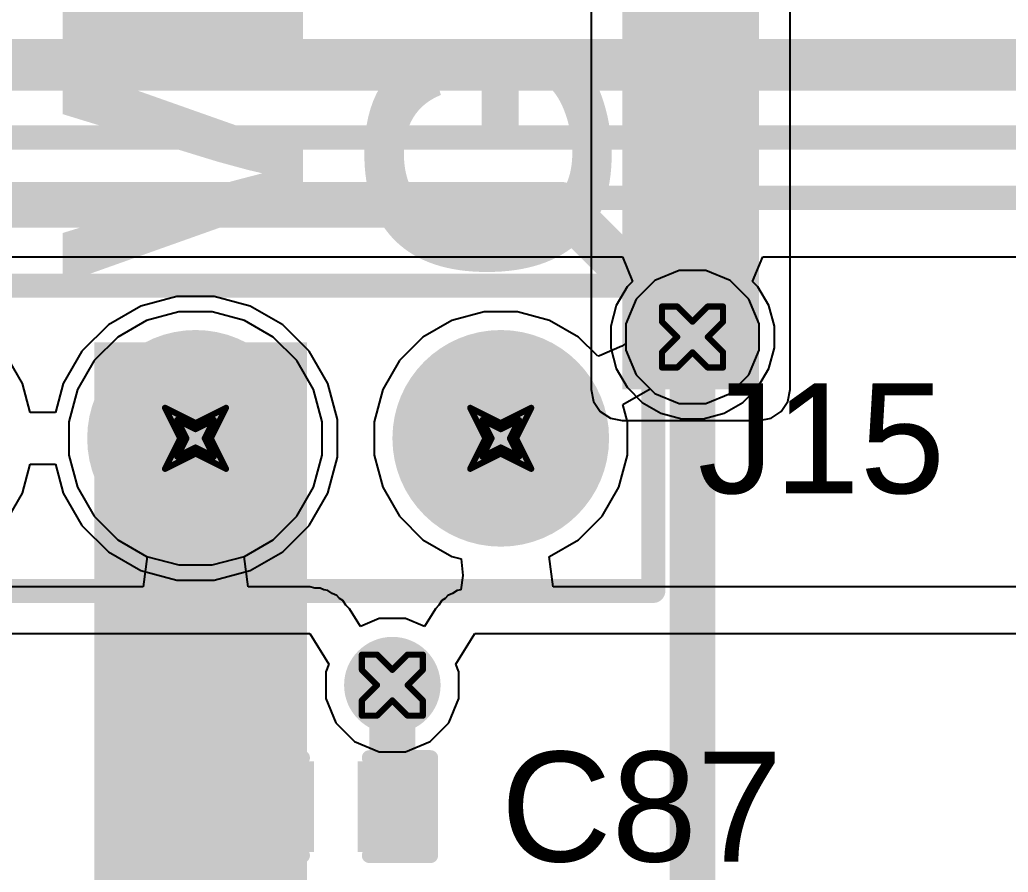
# Model space of a CAD drawing. Header units: inches. Extents: x 0 to 5379, y 0 to 5429.
# Drawn here: x 69.66 to 77.89, y 101.41 to 108.51 of the extents above; entities that cross this region are included whole.
import ezdxf

# ---------------------------------------------------------------- set-up
doc = ezdxf.new("R2010")
doc.units = ezdxf.units.IN
for name, color, linetype in [('Bottom Layer', 5, 'Continuous'), ('Bottom Solder', 6, 'Continuous'), ('Drill Drawing', 1, 'Continuous'), ('GND01', 16, 'Continuous'), ('GND02', 76, 'Continuous'), ('Multi-Layer', 9, 'Continuous'), ('Pad Holes', 156, 'Continuous'), ('PWR', 156, 'Continuous'), ('SIG 01', 90, 'Continuous'), ('Top Layer', 1, 'Continuous'), ('Top Overlay', 2, 'Continuous'), ('Top Paste', 8, 'Continuous'), ('Top Solder', 216, 'Continuous'), ('Via Holes', 16, 'Continuous')]:
    doc.layers.add(name, color=color, linetype=linetype)
doc.styles.add('Arial', font='', dxfattribs={"height": 0.2})
doc.styles.add('Arial_Bold', font='', dxfattribs={"height": 0.2})
doc.styles.get('Arial').set_extended_font_data('Arial')
doc.styles.get('Arial_Bold').set_extended_font_data('Arial', bold=True)

# ---------------------------------------------------------------- blocks, each defined once
blk = doc.blocks.new('HDR1X5__822')
at = {"layer": 'Bottom Layer'}
blk.add_hatch(color=5, dxfattribs=at).paths.add_polyline_path([(-0.8, 0.8), (0.8, 0.8), (0.8, -0.8), (-0.8, -0.8)])
h = blk.add_hatch(color=5, dxfattribs=at)
edge = h.paths.add_edge_path()
edge.add_arc((2.54, 0), 0.8, 0, 360)
h = blk.add_hatch(color=5, dxfattribs=at)
edge = h.paths.add_edge_path()
edge.add_arc((5.08, 0), 0.8, 0, 360)
h = blk.add_hatch(color=5, dxfattribs=at)
edge = h.paths.add_edge_path()
edge.add_arc((7.62, 0), 0.8, 0, 360)
h = blk.add_hatch(color=5, dxfattribs=at)
edge = h.paths.add_edge_path()
edge.add_arc((10.16, 0), 0.8, 0, 360)
at = {"layer": 'Bottom Solder'}
blk.add_hatch(color=6, dxfattribs=at).paths.add_polyline_path([(-0.9016, 0.9016), (0.9016, 0.9016), (0.9016, -0.9016), (-0.9016, -0.9016)])
h = blk.add_hatch(color=6, dxfattribs=at)
edge = h.paths.add_edge_path()
edge.add_arc((2.54, 0), 0.9016, 0, 360)
h = blk.add_hatch(color=6, dxfattribs=at)
edge = h.paths.add_edge_path()
edge.add_arc((5.08, 0), 0.9016, 0, 360)
h = blk.add_hatch(color=6, dxfattribs=at)
edge = h.paths.add_edge_path()
edge.add_arc((7.62, 0), 0.9016, 0, 360)
h = blk.add_hatch(color=6, dxfattribs=at)
edge = h.paths.add_edge_path()
edge.add_arc((10.16, 0), 0.9016, 0, 360)
at = {"layer": 'GND01'}
blk.add_hatch(color=16, dxfattribs=at).paths.add_polyline_path([(-0.8, 0.8), (0.8, 0.8), (0.8, -0.8), (-0.8, -0.8)])
h = blk.add_hatch(color=16, dxfattribs=at)
edge = h.paths.add_edge_path()
edge.add_arc((2.54, 0), 0.8, 0, 360)
h = blk.add_hatch(color=16, dxfattribs=at)
edge = h.paths.add_edge_path()
edge.add_arc((5.08, 0), 0.8, 0, 360)
h = blk.add_hatch(color=16, dxfattribs=at)
edge = h.paths.add_edge_path()
edge.add_arc((7.62, 0), 0.8, 0, 360)
h = blk.add_hatch(color=16, dxfattribs=at)
edge = h.paths.add_edge_path()
edge.add_arc((10.16, 0), 0.8, 0, 360)
at = {"layer": 'GND02'}
blk.add_hatch(color=76, dxfattribs=at).paths.add_polyline_path([(-0.8, 0.8), (0.8, 0.8), (0.8, -0.8), (-0.8, -0.8)])
h = blk.add_hatch(color=76, dxfattribs=at)
edge = h.paths.add_edge_path()
edge.add_arc((2.54, 0), 0.8, 0, 360)
h = blk.add_hatch(color=76, dxfattribs=at)
edge = h.paths.add_edge_path()
edge.add_arc((5.08, 0), 0.8, 0, 360)
h = blk.add_hatch(color=76, dxfattribs=at)
edge = h.paths.add_edge_path()
edge.add_arc((7.62, 0), 0.8, 0, 360)
h = blk.add_hatch(color=76, dxfattribs=at)
edge = h.paths.add_edge_path()
edge.add_arc((10.16, 0), 0.8, 0, 360)
at = {"layer": 'Multi-Layer'}
blk.add_hatch(color=9, dxfattribs=at).paths.add_polyline_path([(-0.8, 0.8), (0.8, 0.8), (0.8, -0.8), (-0.8, -0.8)])
h = blk.add_hatch(color=9, dxfattribs=at)
edge = h.paths.add_edge_path()
edge.add_arc((2.54, 0), 0.8, 0, 360)
h = blk.add_hatch(color=9, dxfattribs=at)
edge = h.paths.add_edge_path()
edge.add_arc((5.08, 0), 0.8, 0, 360)
h = blk.add_hatch(color=9, dxfattribs=at)
edge = h.paths.add_edge_path()
edge.add_arc((7.62, 0), 0.8, 0, 360)
h = blk.add_hatch(color=9, dxfattribs=at)
edge = h.paths.add_edge_path()
edge.add_arc((10.16, 0), 0.8, 0, 360)
at = {"layer": 'Pad Holes'}
h = blk.add_hatch(color=7, dxfattribs=at)
edge = h.paths.add_edge_path()
edge.add_arc((0, 0), 0.475, 0, 360)
h = blk.add_hatch(color=7, dxfattribs=at)
edge = h.paths.add_edge_path()
edge.add_arc((2.54, 0), 0.475, 0, 360)
h = blk.add_hatch(color=7, dxfattribs=at)
edge = h.paths.add_edge_path()
edge.add_arc((5.08, 0), 0.475, 0, 360)
h = blk.add_hatch(color=7, dxfattribs=at)
edge = h.paths.add_edge_path()
edge.add_arc((7.62, 0), 0.475, 0, 360)
h = blk.add_hatch(color=7, dxfattribs=at)
edge = h.paths.add_edge_path()
edge.add_arc((10.16, 0), 0.475, 0, 360)
at = {"layer": 'PWR'}
blk.add_hatch(color=156, dxfattribs=at).paths.add_polyline_path([(-0.8, 0.8), (0.8, 0.8), (0.8, -0.8), (-0.8, -0.8)])
h = blk.add_hatch(color=156, dxfattribs=at)
edge = h.paths.add_edge_path()
edge.add_arc((2.54, 0), 0.8, 0, 360)
h = blk.add_hatch(color=156, dxfattribs=at)
edge = h.paths.add_edge_path()
edge.add_arc((5.08, 0), 0.8, 0, 360)
h = blk.add_hatch(color=156, dxfattribs=at)
edge = h.paths.add_edge_path()
edge.add_arc((7.62, 0), 0.8, 0, 360)
h = blk.add_hatch(color=156, dxfattribs=at)
edge = h.paths.add_edge_path()
edge.add_arc((10.16, 0), 0.8, 0, 360)
at = {"layer": 'SIG 01'}
blk.add_hatch(color=90, dxfattribs=at).paths.add_polyline_path([(-0.8, 0.8), (0.8, 0.8), (0.8, -0.8), (-0.8, -0.8)])
h = blk.add_hatch(color=90, dxfattribs=at)
edge = h.paths.add_edge_path()
edge.add_arc((2.54, 0), 0.8, 0, 360)
h = blk.add_hatch(color=90, dxfattribs=at)
edge = h.paths.add_edge_path()
edge.add_arc((5.08, 0), 0.8, 0, 360)
h = blk.add_hatch(color=90, dxfattribs=at)
edge = h.paths.add_edge_path()
edge.add_arc((7.62, 0), 0.8, 0, 360)
h = blk.add_hatch(color=90, dxfattribs=at)
edge = h.paths.add_edge_path()
edge.add_arc((10.16, 0), 0.8, 0, 360)
at = {"layer": 'Top Layer'}
blk.add_hatch(color=1, dxfattribs=at).paths.add_polyline_path([(-0.8, 0.8), (0.8, 0.8), (0.8, -0.8), (-0.8, -0.8)])
h = blk.add_hatch(color=1, dxfattribs=at)
edge = h.paths.add_edge_path()
edge.add_arc((2.54, 0), 0.8, 0, 360)
h = blk.add_hatch(color=1, dxfattribs=at)
edge = h.paths.add_edge_path()
edge.add_arc((5.08, 0), 0.8, 0, 360)
h = blk.add_hatch(color=1, dxfattribs=at)
edge = h.paths.add_edge_path()
edge.add_arc((7.62, 0), 0.8, 0, 360)
h = blk.add_hatch(color=1, dxfattribs=at)
edge = h.paths.add_edge_path()
edge.add_arc((10.16, 0), 0.8, 0, 360)
at = {"layer": 'Top Solder'}
blk.add_hatch(color=216, dxfattribs=at).paths.add_polyline_path([(-0.9016, 0.9016), (0.9016, 0.9016), (0.9016, -0.9016), (-0.9016, -0.9016)])
h = blk.add_hatch(color=216, dxfattribs=at)
edge = h.paths.add_edge_path()
edge.add_arc((2.54, 0), 0.9016, 0, 360)
h = blk.add_hatch(color=216, dxfattribs=at)
edge = h.paths.add_edge_path()
edge.add_arc((5.08, 0), 0.9016, 0, 360)
h = blk.add_hatch(color=216, dxfattribs=at)
edge = h.paths.add_edge_path()
edge.add_arc((7.62, 0), 0.9016, 0, 360)
h = blk.add_hatch(color=216, dxfattribs=at)
edge = h.paths.add_edge_path()
edge.add_arc((10.16, 0), 0.9016, 0, 360)
at = {"layer": 'Top Overlay'}
for points in [[(-1.27, -1.27, 0.2, 0.2, 0), (-1.27, 1.27, 0.2, 0.2, 0)], [(-1.27, 1.27, 0.2, 0.2, 0), (11.43, 1.27, 0.2, 0.2, 0)], [(11.43, -1.27, 0.2, 0.2, 0), (11.43, 1.27, 0.2, 0.2, 0)], [(-1.27, -1.27, 0.2, 0.2, 0), (11.43, -1.27, 0.2, 0.2, 0)]]:
    blk.add_lwpolyline(points, format="xyseb", dxfattribs=at)
for points in [[(-1.32, 1.27, 0.1, 0.1, 1), (-1.22, 1.27, 0.1, 0.1, 1)], [(-1.32, 1.27, 0.1, 0.1, 1), (-1.22, 1.27, 0.1, 0.1, 1)], [(11.38, 1.27, 0.1, 0.1, 1), (11.48, 1.27, 0.1, 0.1, 1)], [(11.38, 1.27, 0.1, 0.1, 1), (11.48, 1.27, 0.1, 0.1, 1)], [(-1.32, -1.27, 0.1, 0.1, 1), (-1.22, -1.27, 0.1, 0.1, 1)], [(-1.32, -1.27, 0.1, 0.1, 1), (-1.22, -1.27, 0.1, 0.1, 1)], [(11.38, -1.27, 0.1, 0.1, 1), (11.48, -1.27, 0.1, 0.1, 1)], [(11.38, -1.27, 0.1, 0.1, 1), (11.48, -1.27, 0.1, 0.1, 1)]]:
    blk.add_lwpolyline(points, format="xyseb", close=True, dxfattribs=at)
blk = doc.blocks.new('C___0402_1037')
at = {"layer": 'Top Layer'}
for points in [[(-0.6985, -0.3175), (-0.6985, 0.3175), (-0.2413, 0.3175), (-0.2413, -0.3175)], [(0.2413, -0.3175), (0.2413, 0.3175), (0.6985, 0.3175), (0.6985, -0.3175)]]:
    blk.add_hatch(color=1, dxfattribs=at).paths.add_polyline_path(points)
at = {"layer": 'Top Paste'}
for points in [[(-0.6985, -0.3175), (-0.6985, 0.3175), (-0.2413, 0.3175), (-0.2413, -0.3175)], [(0.2413, -0.3175), (0.2413, 0.3175), (0.6985, 0.3175), (0.6985, -0.3175)]]:
    blk.add_hatch(color=8, dxfattribs=at).paths.add_polyline_path(points)
at = {"layer": 'Top Solder'}
for points in [[(-0.7585, -0.3775), (-0.7585, 0.3775), (-0.1813, 0.3775), (-0.1813, -0.3775)], [(0.1813, -0.3775), (0.1813, 0.3775), (0.7585, 0.3775), (0.7585, -0.3775)]]:
    blk.add_hatch(color=216, dxfattribs=at).paths.add_polyline_path(points)
at = {"layer": 'Top Overlay'}
for points in [[(-0.7874, 0.4064, 0.127, 0.127, 0), (-0.2794, 0.4064, 0.127, 0.127, 0)], [(-0.7874, -0.4064, 0.127, 0.127, 0), (-0.7874, 0.4064, 0.127, 0.127, 0)], [(0.2794, 0.4064, 0.127, 0.127, 0), (0.7874, 0.4064, 0.127, 0.127, 0)], [(0.7874, -0.4064, 0.127, 0.127, 0), (0.7874, 0.4064, 0.127, 0.127, 0)], [(-0.7874, -0.4064, 0.127, 0.127, 0), (-0.2794, -0.4064, 0.127, 0.127, 0)], [(0.2794, -0.4064, 0.127, 0.127, 0), (0.7874, -0.4064, 0.127, 0.127, 0)]]:
    blk.add_lwpolyline(points, format="xyseb", dxfattribs=at)
for points in [[(-0.8191, 0.4064, 0.0635, 0.0635, 1), (-0.7556, 0.4064, 0.0635, 0.0635, 1)], [(-0.8191, 0.4064, 0.0635, 0.0635, 1), (-0.7556, 0.4064, 0.0635, 0.0635, 1)], [(-0.3111, 0.4064, 0.0635, 0.0635, 1), (-0.2477, 0.4064, 0.0635, 0.0635, 1)], [(0.2477, 0.4064, 0.0635, 0.0635, 1), (0.3111, 0.4064, 0.0635, 0.0635, 1)], [(0.7556, 0.4064, 0.0635, 0.0635, 1), (0.8191, 0.4064, 0.0635, 0.0635, 1)], [(0.7556, 0.4064, 0.0635, 0.0635, 1), (0.8191, 0.4064, 0.0635, 0.0635, 1)], [(-0.8191, -0.4064, 0.0635, 0.0635, 1), (-0.7556, -0.4064, 0.0635, 0.0635, 1)], [(-0.8191, -0.4064, 0.0635, 0.0635, 1), (-0.7556, -0.4064, 0.0635, 0.0635, 1)], [(-0.3111, -0.4064, 0.0635, 0.0635, 1), (-0.2477, -0.4064, 0.0635, 0.0635, 1)], [(0.2477, -0.4064, 0.0635, 0.0635, 1), (0.3111, -0.4064, 0.0635, 0.0635, 1)], [(0.7556, -0.4064, 0.0635, 0.0635, 1), (0.8191, -0.4064, 0.0635, 0.0635, 1)], [(0.7556, -0.4064, 0.0635, 0.0635, 1), (0.8191, -0.4064, 0.0635, 0.0635, 1)]]:
    blk.add_lwpolyline(points, format="xyseb", close=True, dxfattribs=at)

msp = doc.modelspace()

# ---------------------------------------------------------------- hatches: boundary and pattern name
at = {"layer": 'Bottom Layer'}
msp.add_hatch(color=5, dxfattribs=at).paths.add_polyline_path([(74.676, 105.4325), (75.8142, 105.4325), (75.8142, 114.5675), (74.676, 114.5675)])
h = msp.add_hatch(color=5, dxfattribs=at)
edge = h.paths.add_edge_path()
edge.add_arc((75.2602, 105.8691), 0.3, 0, 360)
h = msp.add_hatch(color=5, dxfattribs=at)
edge = h.paths.add_edge_path()
edge.add_arc((72.7621, 102.9716), 0.3, 0, 360)
at = {"layer": 'Bottom Solder'}
h = msp.add_hatch(color=6, dxfattribs=at)
edge = h.paths.add_edge_path()
edge.add_arc((75.2602, 105.8691), 0.4016, 0, 360)
h = msp.add_hatch(color=6, dxfattribs=at)
edge = h.paths.add_edge_path()
edge.add_arc((72.7621, 102.9716), 0.4016, 0, 360)
at = {"layer": 'GND01'}
h = msp.add_hatch(color=16, dxfattribs=at)
edge = h.paths.add_edge_path()
edge.add_arc((75.2602, 105.8691), 0.3, 0, 360)
h = msp.add_hatch(color=16, dxfattribs=at)
edge = h.paths.add_edge_path()
edge.add_arc((72.7621, 102.9716), 0.3, 0, 360)
at = {"layer": 'GND02'}
h = msp.add_hatch(color=76, dxfattribs=at)
edge = h.paths.add_edge_path()
edge.add_arc((75.2602, 105.8691), 0.3, 0, 360)
h = msp.add_hatch(color=76, dxfattribs=at)
edge = h.paths.add_edge_path()
edge.add_arc((72.7621, 102.9716), 0.3, 0, 360)
at = {"layer": 'PWR'}
h = msp.add_hatch(color=156, dxfattribs=at)
edge = h.paths.add_edge_path()
edge.add_arc((75.2602, 105.8691), 0.3, 0, 360)
h = msp.add_hatch(color=156, dxfattribs=at)
edge = h.paths.add_edge_path()
edge.add_arc((72.7621, 102.9716), 0.3, 0, 360)
at = {"layer": 'SIG 01'}
h = msp.add_hatch(color=90, dxfattribs=at)
edge = h.paths.add_edge_path()
edge.add_arc((75.2602, 105.8691), 0.3, 0, 360)
h = msp.add_hatch(color=90, dxfattribs=at)
edge = h.paths.add_edge_path()
edge.add_arc((72.7621, 102.9716), 0.3, 0, 360)
at = {"layer": 'Top Layer'}
h = msp.add_hatch(color=1, dxfattribs=at)
edge = h.paths.add_edge_path()
edge.add_arc((75.2602, 105.8691), 0.3, 0, 360)
msp.add_hatch(color=1, dxfattribs=at).paths.add_polyline_path([(70.2818, 99.6745), (72.0509, 99.6745), (72.0509, 105.8257), (70.2818, 105.8257)])
h = msp.add_hatch(color=1, dxfattribs=at)
edge = h.paths.add_edge_path()
edge.add_arc((72.7621, 102.9716), 0.3, 0, 360)
at = {"layer": 'Top Solder'}
h = msp.add_hatch(color=216, dxfattribs=at)
edge = h.paths.add_edge_path()
edge.add_arc((75.2602, 105.8691), 0.4016, 0, 360)
h = msp.add_hatch(color=216, dxfattribs=at)
edge = h.paths.add_edge_path()
edge.add_arc((72.7621, 102.9716), 0.4016, 0, 360)
at = {"layer": 'Via Holes'}
h = msp.add_hatch(color=7, dxfattribs=at)
edge = h.paths.add_edge_path()
edge.add_arc((75.2602, 105.8691), 0.15, 0, 360)
h = msp.add_hatch(color=7, dxfattribs=at)
edge = h.paths.add_edge_path()
edge.add_arc((72.7621, 102.9716), 0.15, 0, 360)

# ---------------------------------------------------------------- linework, layer by layer
at = {"layer": 'Bottom Layer'}
for p, q in [((74.417, 114.5675), (74.417, 105.4325)), ((76.0732, 105.4325), (76.0732, 114.5675)), ((70.9854, 106.0797), (70.7174, 106.0078)), ((71.263, 106.0797), (70.9854, 106.0797)), ((71.531, 106.0078), (71.263, 106.0797)), ((70.7174, 106.0078), (70.477, 105.8691)), ((71.7714, 105.8691), (71.531, 106.0078)), ((70.477, 105.8691), (70.2808, 105.6728)), ((71.9676, 105.6728), (71.7714, 105.8691)), ((70.2808, 105.6728), (70.142, 105.4325)), ((72.1064, 105.4325), (71.9676, 105.6728)), ((70.142, 105.4325), (70.0702, 105.1644)), ((72.1782, 105.1644), (72.1064, 105.4325)), ((74.417, 105.4325), (74.4367, 105.3334)), ((76.0535, 105.3334), (76.0732, 105.4325)), ((74.4367, 105.3334), (74.4929, 105.2494)), ((75.9973, 105.2494), (76.0535, 105.3334)), ((74.4929, 105.2494), (74.5769, 105.1932)), ((75.9133, 105.1932), (75.9973, 105.2494)), ((70.0702, 105.1644), (70.0702, 104.8869)), ((72.1782, 104.8869), (72.1782, 105.1644)), ((74.5769, 105.1932), (74.676, 105.1735)), ((74.676, 105.1735), (75.8142, 105.1735)), ((75.8142, 105.1735), (75.9133, 105.1932)), ((70.0702, 104.8869), (70.142, 104.6188)), ((72.1064, 104.6188), (72.1782, 104.8869)), ((70.142, 104.6188), (70.2808, 104.3785)), ((71.9676, 104.3785), (72.1064, 104.6188)), ((70.2808, 104.3785), (70.477, 104.1822)), ((71.7714, 104.1822), (71.9676, 104.3785)), ((70.477, 104.1822), (70.7174, 104.0435)), ((71.531, 104.0435), (71.7714, 104.1822)), ((70.7174, 104.0435), (70.9854, 103.9717)), ((71.263, 103.9717), (71.531, 104.0435)), ((70.9854, 103.9717), (71.263, 103.9717))]:
    msp.add_line(p, q, dxfattribs=at)
at = {"layer": 'Drill Drawing'}
for points in [[(75.0062, 105.9961, 0.0508, 0.0508, 0), (75.0062, 106.1231, 0.0508, 0.0508, 0)], [(75.0062, 106.1231, 0.0508, 0.0508, 0), (75.1332, 106.1231, 0.0508, 0.0508, 0)], [(75.1332, 106.1231, 0.0508, 0.0508, 0), (75.2602, 105.9961, 0.0508, 0.0508, 0)], [(75.2602, 105.9961, 0.0508, 0.0508, 0), (75.3872, 106.1231, 0.0508, 0.0508, 0)], [(75.3872, 106.1231, 0.0508, 0.0508, 0), (75.5142, 106.1231, 0.0508, 0.0508, 0)], [(75.5142, 105.9961, 0.0508, 0.0508, 0), (75.5142, 106.1231, 0.0508, 0.0508, 0)], [(75.0062, 105.9961, 0.0508, 0.0508, 0), (75.1332, 105.8691, 0.0508, 0.0508, 0)], [(75.3872, 105.8691, 0.0508, 0.0508, 0), (75.5142, 105.9961, 0.0508, 0.0508, 0)], [(75.0062, 105.7421, 0.0508, 0.0508, 0), (75.1332, 105.8691, 0.0508, 0.0508, 0)], [(75.3872, 105.8691, 0.0508, 0.0508, 0), (75.5142, 105.7421, 0.0508, 0.0508, 0)], [(75.0062, 105.6151, 0.0508, 0.0508, 0), (75.0062, 105.7421, 0.0508, 0.0508, 0)], [(75.1332, 105.6151, 0.0508, 0.0508, 0), (75.2602, 105.7421, 0.0508, 0.0508, 0)], [(75.2602, 105.7421, 0.0508, 0.0508, 0), (75.3872, 105.6151, 0.0508, 0.0508, 0)], [(75.5142, 105.6151, 0.0508, 0.0508, 0), (75.5142, 105.7421, 0.0508, 0.0508, 0)], [(75.0062, 105.6151, 0.0508, 0.0508, 0), (75.1332, 105.6151, 0.0508, 0.0508, 0)], [(75.3872, 105.6151, 0.0508, 0.0508, 0), (75.5142, 105.6151, 0.0508, 0.0508, 0)], [(70.8702, 105.2797, 0.0508, 0.0508, 0), (71.1242, 105.1527, 0.0508, 0.0508, 0)], [(70.8702, 105.2797, 0.0508, 0.0508, 0), (70.9972, 105.0257, 0.0508, 0.0508, 0)], [(71.1242, 105.1527, 0.0508, 0.0508, 0), (71.3782, 105.2797, 0.0508, 0.0508, 0)], [(71.2512, 105.0257, 0.0508, 0.0508, 0), (71.3782, 105.2797, 0.0508, 0.0508, 0)], [(73.4102, 105.2797, 0.0508, 0.0508, 0), (73.6642, 105.1527, 0.0508, 0.0508, 0)], [(73.4102, 105.2797, 0.0508, 0.0508, 0), (73.5372, 105.0257, 0.0508, 0.0508, 0)], [(73.6642, 105.1527, 0.0508, 0.0508, 0), (73.9182, 105.2797, 0.0508, 0.0508, 0)], [(73.7912, 105.0257, 0.0508, 0.0508, 0), (73.9182, 105.2797, 0.0508, 0.0508, 0)], [(70.9718, 105.1781, 0.0508, 0.0508, 0), (71.1242, 105.1019, 0.0508, 0.0508, 0)], [(70.9718, 105.1781, 0.0508, 0.0508, 0), (71.048, 105.0257, 0.0508, 0.0508, 0)], [(71.1242, 105.1019, 0.0508, 0.0508, 0), (71.2766, 105.1781, 0.0508, 0.0508, 0)], [(71.2004, 105.0257, 0.0508, 0.0508, 0), (71.2766, 105.1781, 0.0508, 0.0508, 0)], [(73.5118, 105.1781, 0.0508, 0.0508, 0), (73.6642, 105.1019, 0.0508, 0.0508, 0)], [(73.5118, 105.1781, 0.0508, 0.0508, 0), (73.588, 105.0257, 0.0508, 0.0508, 0)], [(73.6642, 105.1019, 0.0508, 0.0508, 0), (73.8166, 105.1781, 0.0508, 0.0508, 0)], [(73.7404, 105.0257, 0.0508, 0.0508, 0), (73.8166, 105.1781, 0.0508, 0.0508, 0)], [(70.8702, 104.7717, 0.0508, 0.0508, 0), (70.9972, 105.0257, 0.0508, 0.0508, 0)], [(70.9718, 104.8733, 0.0508, 0.0508, 0), (71.048, 105.0257, 0.0508, 0.0508, 0)], [(71.2004, 105.0257, 0.0508, 0.0508, 0), (71.2766, 104.8733, 0.0508, 0.0508, 0)], [(71.2512, 105.0257, 0.0508, 0.0508, 0), (71.3782, 104.7717, 0.0508, 0.0508, 0)], [(73.4102, 104.7717, 0.0508, 0.0508, 0), (73.5372, 105.0257, 0.0508, 0.0508, 0)], [(73.5118, 104.8733, 0.0508, 0.0508, 0), (73.588, 105.0257, 0.0508, 0.0508, 0)], [(73.7404, 105.0257, 0.0508, 0.0508, 0), (73.8166, 104.8733, 0.0508, 0.0508, 0)], [(73.7912, 105.0257, 0.0508, 0.0508, 0), (73.9182, 104.7717, 0.0508, 0.0508, 0)], [(70.9718, 104.8733, 0.0508, 0.0508, 0), (71.1242, 104.9495, 0.0508, 0.0508, 0)], [(71.1242, 104.9495, 0.0508, 0.0508, 0), (71.2766, 104.8733, 0.0508, 0.0508, 0)], [(73.5118, 104.8733, 0.0508, 0.0508, 0), (73.6642, 104.9495, 0.0508, 0.0508, 0)], [(73.6642, 104.9495, 0.0508, 0.0508, 0), (73.8166, 104.8733, 0.0508, 0.0508, 0)], [(70.8702, 104.7717, 0.0508, 0.0508, 0), (71.1242, 104.8987, 0.0508, 0.0508, 0)], [(71.1242, 104.8987, 0.0508, 0.0508, 0), (71.3782, 104.7717, 0.0508, 0.0508, 0)], [(73.4102, 104.7717, 0.0508, 0.0508, 0), (73.6642, 104.8987, 0.0508, 0.0508, 0)], [(73.6642, 104.8987, 0.0508, 0.0508, 0), (73.9182, 104.7717, 0.0508, 0.0508, 0)], [(72.5081, 103.0986, 0.0508, 0.0508, 0), (72.5081, 103.2256, 0.0508, 0.0508, 0)], [(72.5081, 103.2256, 0.0508, 0.0508, 0), (72.6351, 103.2256, 0.0508, 0.0508, 0)], [(72.6351, 103.2256, 0.0508, 0.0508, 0), (72.7621, 103.0986, 0.0508, 0.0508, 0)], [(72.7621, 103.0986, 0.0508, 0.0508, 0), (72.8891, 103.2256, 0.0508, 0.0508, 0)], [(72.8891, 103.2256, 0.0508, 0.0508, 0), (73.0161, 103.2256, 0.0508, 0.0508, 0)], [(73.0161, 103.0986, 0.0508, 0.0508, 0), (73.0161, 103.2256, 0.0508, 0.0508, 0)], [(72.5081, 103.0986, 0.0508, 0.0508, 0), (72.6351, 102.9716, 0.0508, 0.0508, 0)], [(72.8891, 102.9716, 0.0508, 0.0508, 0), (73.0161, 103.0986, 0.0508, 0.0508, 0)], [(72.5081, 102.8446, 0.0508, 0.0508, 0), (72.6351, 102.9716, 0.0508, 0.0508, 0)], [(72.8891, 102.9716, 0.0508, 0.0508, 0), (73.0161, 102.8446, 0.0508, 0.0508, 0)], [(72.5081, 102.7176, 0.0508, 0.0508, 0), (72.5081, 102.8446, 0.0508, 0.0508, 0)], [(72.6351, 102.7176, 0.0508, 0.0508, 0), (72.7621, 102.8446, 0.0508, 0.0508, 0)], [(72.7621, 102.8446, 0.0508, 0.0508, 0), (72.8891, 102.7176, 0.0508, 0.0508, 0)], [(73.0161, 102.7176, 0.0508, 0.0508, 0), (73.0161, 102.8446, 0.0508, 0.0508, 0)], [(72.5081, 102.7176, 0.0508, 0.0508, 0), (72.6351, 102.7176, 0.0508, 0.0508, 0)], [(72.8891, 102.7176, 0.0508, 0.0508, 0), (73.0161, 102.7176, 0.0508, 0.0508, 0)]]:
    msp.add_lwpolyline(points, format="xyseb", dxfattribs=at)
for points in [[(74.9935, 106.1231, 0.0254, 0.0254, 1), (75.0189, 106.1231, 0.0254, 0.0254, 1)], [(74.9935, 106.1231, 0.0254, 0.0254, 1), (75.0189, 106.1231, 0.0254, 0.0254, 1)], [(75.1205, 106.1231, 0.0254, 0.0254, 1), (75.1459, 106.1231, 0.0254, 0.0254, 1)], [(75.1205, 106.1231, 0.0254, 0.0254, 1), (75.1459, 106.1231, 0.0254, 0.0254, 1)], [(75.3745, 106.1231, 0.0254, 0.0254, 1), (75.3999, 106.1231, 0.0254, 0.0254, 1)], [(75.3745, 106.1231, 0.0254, 0.0254, 1), (75.3999, 106.1231, 0.0254, 0.0254, 1)], [(75.5015, 106.1231, 0.0254, 0.0254, 1), (75.5269, 106.1231, 0.0254, 0.0254, 1)], [(75.5015, 106.1231, 0.0254, 0.0254, 1), (75.5269, 106.1231, 0.0254, 0.0254, 1)], [(74.9935, 105.9961, 0.0254, 0.0254, 1), (75.0189, 105.9961, 0.0254, 0.0254, 1)], [(74.9935, 105.9961, 0.0254, 0.0254, 1), (75.0189, 105.9961, 0.0254, 0.0254, 1)], [(75.2475, 105.9961, 0.0254, 0.0254, 1), (75.2729, 105.9961, 0.0254, 0.0254, 1)], [(75.2475, 105.9961, 0.0254, 0.0254, 1), (75.2729, 105.9961, 0.0254, 0.0254, 1)], [(75.5015, 105.9961, 0.0254, 0.0254, 1), (75.5269, 105.9961, 0.0254, 0.0254, 1)], [(75.5015, 105.9961, 0.0254, 0.0254, 1), (75.5269, 105.9961, 0.0254, 0.0254, 1)], [(75.1205, 105.8691, 0.0254, 0.0254, 1), (75.1459, 105.8691, 0.0254, 0.0254, 1)], [(75.1205, 105.8691, 0.0254, 0.0254, 1), (75.1459, 105.8691, 0.0254, 0.0254, 1)], [(75.3745, 105.8691, 0.0254, 0.0254, 1), (75.3999, 105.8691, 0.0254, 0.0254, 1)], [(75.3745, 105.8691, 0.0254, 0.0254, 1), (75.3999, 105.8691, 0.0254, 0.0254, 1)], [(74.9935, 105.7421, 0.0254, 0.0254, 1), (75.0189, 105.7421, 0.0254, 0.0254, 1)], [(74.9935, 105.7421, 0.0254, 0.0254, 1), (75.0189, 105.7421, 0.0254, 0.0254, 1)], [(75.2475, 105.7421, 0.0254, 0.0254, 1), (75.2729, 105.7421, 0.0254, 0.0254, 1)], [(75.2475, 105.7421, 0.0254, 0.0254, 1), (75.2729, 105.7421, 0.0254, 0.0254, 1)], [(75.5015, 105.7421, 0.0254, 0.0254, 1), (75.5269, 105.7421, 0.0254, 0.0254, 1)], [(75.5015, 105.7421, 0.0254, 0.0254, 1), (75.5269, 105.7421, 0.0254, 0.0254, 1)], [(74.9935, 105.6151, 0.0254, 0.0254, 1), (75.0189, 105.6151, 0.0254, 0.0254, 1)], [(74.9935, 105.6151, 0.0254, 0.0254, 1), (75.0189, 105.6151, 0.0254, 0.0254, 1)], [(75.1205, 105.6151, 0.0254, 0.0254, 1), (75.1459, 105.6151, 0.0254, 0.0254, 1)], [(75.1205, 105.6151, 0.0254, 0.0254, 1), (75.1459, 105.6151, 0.0254, 0.0254, 1)], [(75.3745, 105.6151, 0.0254, 0.0254, 1), (75.3999, 105.6151, 0.0254, 0.0254, 1)], [(75.3745, 105.6151, 0.0254, 0.0254, 1), (75.3999, 105.6151, 0.0254, 0.0254, 1)], [(75.5015, 105.6151, 0.0254, 0.0254, 1), (75.5269, 105.6151, 0.0254, 0.0254, 1)], [(75.5015, 105.6151, 0.0254, 0.0254, 1), (75.5269, 105.6151, 0.0254, 0.0254, 1)], [(70.8575, 105.2797, 0.0254, 0.0254, 1), (70.8829, 105.2797, 0.0254, 0.0254, 1)], [(70.8575, 105.2797, 0.0254, 0.0254, 1), (70.8829, 105.2797, 0.0254, 0.0254, 1)], [(71.3655, 105.2797, 0.0254, 0.0254, 1), (71.3909, 105.2797, 0.0254, 0.0254, 1)], [(71.3655, 105.2797, 0.0254, 0.0254, 1), (71.3909, 105.2797, 0.0254, 0.0254, 1)], [(73.3975, 105.2797, 0.0254, 0.0254, 1), (73.4229, 105.2797, 0.0254, 0.0254, 1)], [(73.3975, 105.2797, 0.0254, 0.0254, 1), (73.4229, 105.2797, 0.0254, 0.0254, 1)], [(73.9055, 105.2797, 0.0254, 0.0254, 1), (73.9309, 105.2797, 0.0254, 0.0254, 1)], [(73.9055, 105.2797, 0.0254, 0.0254, 1), (73.9309, 105.2797, 0.0254, 0.0254, 1)], [(70.9591, 105.1781, 0.0254, 0.0254, 1), (70.9845, 105.1781, 0.0254, 0.0254, 1)], [(70.9591, 105.1781, 0.0254, 0.0254, 1), (70.9845, 105.1781, 0.0254, 0.0254, 1)], [(71.1115, 105.1527, 0.0254, 0.0254, 1), (71.1369, 105.1527, 0.0254, 0.0254, 1)], [(71.1115, 105.1527, 0.0254, 0.0254, 1), (71.1369, 105.1527, 0.0254, 0.0254, 1)], [(71.2639, 105.1781, 0.0254, 0.0254, 1), (71.2893, 105.1781, 0.0254, 0.0254, 1)], [(71.2639, 105.1781, 0.0254, 0.0254, 1), (71.2893, 105.1781, 0.0254, 0.0254, 1)], [(73.4991, 105.1781, 0.0254, 0.0254, 1), (73.5245, 105.1781, 0.0254, 0.0254, 1)], [(73.4991, 105.1781, 0.0254, 0.0254, 1), (73.5245, 105.1781, 0.0254, 0.0254, 1)], [(73.6515, 105.1527, 0.0254, 0.0254, 1), (73.6769, 105.1527, 0.0254, 0.0254, 1)], [(73.6515, 105.1527, 0.0254, 0.0254, 1), (73.6769, 105.1527, 0.0254, 0.0254, 1)], [(73.8039, 105.1781, 0.0254, 0.0254, 1), (73.8293, 105.1781, 0.0254, 0.0254, 1)], [(73.8039, 105.1781, 0.0254, 0.0254, 1), (73.8293, 105.1781, 0.0254, 0.0254, 1)], [(70.9845, 105.0257, 0.0254, 0.0254, 1), (71.0099, 105.0257, 0.0254, 0.0254, 1)], [(70.9845, 105.0257, 0.0254, 0.0254, 1), (71.0099, 105.0257, 0.0254, 0.0254, 1)], [(71.0353, 105.0257, 0.0254, 0.0254, 1), (71.0607, 105.0257, 0.0254, 0.0254, 1)], [(71.0353, 105.0257, 0.0254, 0.0254, 1), (71.0607, 105.0257, 0.0254, 0.0254, 1)], [(71.1115, 105.1019, 0.0254, 0.0254, 1), (71.1369, 105.1019, 0.0254, 0.0254, 1)], [(71.1115, 105.1019, 0.0254, 0.0254, 1), (71.1369, 105.1019, 0.0254, 0.0254, 1)], [(71.1877, 105.0257, 0.0254, 0.0254, 1), (71.2131, 105.0257, 0.0254, 0.0254, 1)], [(71.1877, 105.0257, 0.0254, 0.0254, 1), (71.2131, 105.0257, 0.0254, 0.0254, 1)], [(71.2385, 105.0257, 0.0254, 0.0254, 1), (71.2639, 105.0257, 0.0254, 0.0254, 1)], [(71.2385, 105.0257, 0.0254, 0.0254, 1), (71.2639, 105.0257, 0.0254, 0.0254, 1)], [(73.5245, 105.0257, 0.0254, 0.0254, 1), (73.5499, 105.0257, 0.0254, 0.0254, 1)], [(73.5245, 105.0257, 0.0254, 0.0254, 1), (73.5499, 105.0257, 0.0254, 0.0254, 1)], [(73.5753, 105.0257, 0.0254, 0.0254, 1), (73.6007, 105.0257, 0.0254, 0.0254, 1)], [(73.5753, 105.0257, 0.0254, 0.0254, 1), (73.6007, 105.0257, 0.0254, 0.0254, 1)], [(73.6515, 105.1019, 0.0254, 0.0254, 1), (73.6769, 105.1019, 0.0254, 0.0254, 1)], [(73.6515, 105.1019, 0.0254, 0.0254, 1), (73.6769, 105.1019, 0.0254, 0.0254, 1)], [(73.7277, 105.0257, 0.0254, 0.0254, 1), (73.7531, 105.0257, 0.0254, 0.0254, 1)], [(73.7277, 105.0257, 0.0254, 0.0254, 1), (73.7531, 105.0257, 0.0254, 0.0254, 1)], [(73.7785, 105.0257, 0.0254, 0.0254, 1), (73.8039, 105.0257, 0.0254, 0.0254, 1)], [(73.7785, 105.0257, 0.0254, 0.0254, 1), (73.8039, 105.0257, 0.0254, 0.0254, 1)], [(71.1115, 104.9495, 0.0254, 0.0254, 1), (71.1369, 104.9495, 0.0254, 0.0254, 1)], [(71.1115, 104.9495, 0.0254, 0.0254, 1), (71.1369, 104.9495, 0.0254, 0.0254, 1)], [(73.6515, 104.9495, 0.0254, 0.0254, 1), (73.6769, 104.9495, 0.0254, 0.0254, 1)], [(73.6515, 104.9495, 0.0254, 0.0254, 1), (73.6769, 104.9495, 0.0254, 0.0254, 1)], [(70.9591, 104.8733, 0.0254, 0.0254, 1), (70.9845, 104.8733, 0.0254, 0.0254, 1)], [(70.9591, 104.8733, 0.0254, 0.0254, 1), (70.9845, 104.8733, 0.0254, 0.0254, 1)], [(71.1115, 104.8987, 0.0254, 0.0254, 1), (71.1369, 104.8987, 0.0254, 0.0254, 1)], [(71.1115, 104.8987, 0.0254, 0.0254, 1), (71.1369, 104.8987, 0.0254, 0.0254, 1)], [(71.2639, 104.8733, 0.0254, 0.0254, 1), (71.2893, 104.8733, 0.0254, 0.0254, 1)], [(71.2639, 104.8733, 0.0254, 0.0254, 1), (71.2893, 104.8733, 0.0254, 0.0254, 1)], [(73.4991, 104.8733, 0.0254, 0.0254, 1), (73.5245, 104.8733, 0.0254, 0.0254, 1)], [(73.4991, 104.8733, 0.0254, 0.0254, 1), (73.5245, 104.8733, 0.0254, 0.0254, 1)], [(73.6515, 104.8987, 0.0254, 0.0254, 1), (73.6769, 104.8987, 0.0254, 0.0254, 1)], [(73.6515, 104.8987, 0.0254, 0.0254, 1), (73.6769, 104.8987, 0.0254, 0.0254, 1)], [(73.8039, 104.8733, 0.0254, 0.0254, 1), (73.8293, 104.8733, 0.0254, 0.0254, 1)], [(73.8039, 104.8733, 0.0254, 0.0254, 1), (73.8293, 104.8733, 0.0254, 0.0254, 1)], [(70.8575, 104.7717, 0.0254, 0.0254, 1), (70.8829, 104.7717, 0.0254, 0.0254, 1)], [(70.8575, 104.7717, 0.0254, 0.0254, 1), (70.8829, 104.7717, 0.0254, 0.0254, 1)], [(71.3655, 104.7717, 0.0254, 0.0254, 1), (71.3909, 104.7717, 0.0254, 0.0254, 1)], [(71.3655, 104.7717, 0.0254, 0.0254, 1), (71.3909, 104.7717, 0.0254, 0.0254, 1)], [(73.3975, 104.7717, 0.0254, 0.0254, 1), (73.4229, 104.7717, 0.0254, 0.0254, 1)], [(73.3975, 104.7717, 0.0254, 0.0254, 1), (73.4229, 104.7717, 0.0254, 0.0254, 1)], [(73.9055, 104.7717, 0.0254, 0.0254, 1), (73.9309, 104.7717, 0.0254, 0.0254, 1)], [(73.9055, 104.7717, 0.0254, 0.0254, 1), (73.9309, 104.7717, 0.0254, 0.0254, 1)], [(72.4954, 103.2256, 0.0254, 0.0254, 1), (72.5208, 103.2256, 0.0254, 0.0254, 1)], [(72.4954, 103.2256, 0.0254, 0.0254, 1), (72.5208, 103.2256, 0.0254, 0.0254, 1)], [(72.6224, 103.2256, 0.0254, 0.0254, 1), (72.6478, 103.2256, 0.0254, 0.0254, 1)], [(72.6224, 103.2256, 0.0254, 0.0254, 1), (72.6478, 103.2256, 0.0254, 0.0254, 1)], [(72.8764, 103.2256, 0.0254, 0.0254, 1), (72.9018, 103.2256, 0.0254, 0.0254, 1)], [(72.8764, 103.2256, 0.0254, 0.0254, 1), (72.9018, 103.2256, 0.0254, 0.0254, 1)], [(73.0034, 103.2256, 0.0254, 0.0254, 1), (73.0288, 103.2256, 0.0254, 0.0254, 1)], [(73.0034, 103.2256, 0.0254, 0.0254, 1), (73.0288, 103.2256, 0.0254, 0.0254, 1)], [(72.4954, 103.0986, 0.0254, 0.0254, 1), (72.5208, 103.0986, 0.0254, 0.0254, 1)], [(72.4954, 103.0986, 0.0254, 0.0254, 1), (72.5208, 103.0986, 0.0254, 0.0254, 1)], [(72.7494, 103.0986, 0.0254, 0.0254, 1), (72.7748, 103.0986, 0.0254, 0.0254, 1)], [(72.7494, 103.0986, 0.0254, 0.0254, 1), (72.7748, 103.0986, 0.0254, 0.0254, 1)], [(73.0034, 103.0986, 0.0254, 0.0254, 1), (73.0288, 103.0986, 0.0254, 0.0254, 1)], [(73.0034, 103.0986, 0.0254, 0.0254, 1), (73.0288, 103.0986, 0.0254, 0.0254, 1)], [(72.6224, 102.9716, 0.0254, 0.0254, 1), (72.6478, 102.9716, 0.0254, 0.0254, 1)], [(72.6224, 102.9716, 0.0254, 0.0254, 1), (72.6478, 102.9716, 0.0254, 0.0254, 1)], [(72.8764, 102.9716, 0.0254, 0.0254, 1), (72.9018, 102.9716, 0.0254, 0.0254, 1)], [(72.8764, 102.9716, 0.0254, 0.0254, 1), (72.9018, 102.9716, 0.0254, 0.0254, 1)], [(72.4954, 102.8446, 0.0254, 0.0254, 1), (72.5208, 102.8446, 0.0254, 0.0254, 1)], [(72.4954, 102.8446, 0.0254, 0.0254, 1), (72.5208, 102.8446, 0.0254, 0.0254, 1)], [(72.7494, 102.8446, 0.0254, 0.0254, 1), (72.7748, 102.8446, 0.0254, 0.0254, 1)], [(72.7494, 102.8446, 0.0254, 0.0254, 1), (72.7748, 102.8446, 0.0254, 0.0254, 1)], [(73.0034, 102.8446, 0.0254, 0.0254, 1), (73.0288, 102.8446, 0.0254, 0.0254, 1)], [(73.0034, 102.8446, 0.0254, 0.0254, 1), (73.0288, 102.8446, 0.0254, 0.0254, 1)], [(72.4954, 102.7176, 0.0254, 0.0254, 1), (72.5208, 102.7176, 0.0254, 0.0254, 1)], [(72.4954, 102.7176, 0.0254, 0.0254, 1), (72.5208, 102.7176, 0.0254, 0.0254, 1)], [(72.6224, 102.7176, 0.0254, 0.0254, 1), (72.6478, 102.7176, 0.0254, 0.0254, 1)], [(72.6224, 102.7176, 0.0254, 0.0254, 1), (72.6478, 102.7176, 0.0254, 0.0254, 1)], [(72.8764, 102.7176, 0.0254, 0.0254, 1), (72.9018, 102.7176, 0.0254, 0.0254, 1)], [(72.8764, 102.7176, 0.0254, 0.0254, 1), (72.9018, 102.7176, 0.0254, 0.0254, 1)], [(73.0034, 102.7176, 0.0254, 0.0254, 1), (73.0288, 102.7176, 0.0254, 0.0254, 1)], [(73.0034, 102.7176, 0.0254, 0.0254, 1), (73.0288, 102.7176, 0.0254, 0.0254, 1)]]:
    msp.add_lwpolyline(points, format="xyseb", close=True, dxfattribs=at)
at = {"layer": 'GND01'}
for p, q in [((75.15, 106.4231), (74.9464, 106.3387)), ((75.3704, 106.4231), (75.15, 106.4231)), ((75.574, 106.3387), (75.3704, 106.4231)), ((74.9464, 106.3387), (74.7905, 106.1829)), ((75.7299, 106.1829), (75.574, 106.3387)), ((74.7905, 106.1829), (74.7062, 105.9793)), ((75.8142, 105.9793), (75.7299, 106.1829)), ((70.9854, 106.0797), (70.7174, 106.0078)), ((71.263, 106.0797), (70.9854, 106.0797)), ((71.531, 106.0078), (71.263, 106.0797)), ((70.7174, 106.0078), (70.477, 105.8691)), ((71.7714, 105.8691), (71.531, 106.0078)), ((74.7062, 105.9793), (74.7062, 105.7589)), ((75.8142, 105.7589), (75.8142, 105.9793)), ((70.477, 105.8691), (70.2808, 105.6728)), ((71.9676, 105.6728), (71.7714, 105.8691)), ((74.7062, 105.7589), (74.7905, 105.5552)), ((75.7299, 105.5552), (75.8142, 105.7589)), ((70.2808, 105.6728), (70.142, 105.4325)), ((72.1064, 105.4325), (71.9676, 105.6728)), ((74.7905, 105.5552), (74.9464, 105.3994)), ((75.574, 105.3994), (75.7299, 105.5552)), ((70.142, 105.4325), (70.0702, 105.1644)), ((72.1782, 105.1644), (72.1064, 105.4325)), ((74.9464, 105.3994), (75.15, 105.3151)), ((75.3704, 105.3151), (75.574, 105.3994)), ((75.15, 105.3151), (75.3704, 105.3151)), ((70.0702, 105.1644), (70.0702, 104.8869)), ((72.1782, 104.8869), (72.1782, 105.1644)), ((70.0702, 104.8869), (70.142, 104.6188)), ((72.1064, 104.6188), (72.1782, 104.8869)), ((70.142, 104.6188), (70.2808, 104.3785)), ((71.9676, 104.3785), (72.1064, 104.6188)), ((70.2808, 104.3785), (70.477, 104.1822)), ((71.7714, 104.1822), (71.9676, 104.3785)), ((70.477, 104.1822), (70.7174, 104.0435)), ((71.531, 104.0435), (71.7714, 104.1822)), ((70.7174, 104.0435), (70.9854, 103.9717)), ((71.263, 103.9717), (71.531, 104.0435)), ((70.9854, 103.9717), (71.263, 103.9717))]:
    msp.add_line(p, q, dxfattribs=at)
at = {"layer": 'GND02'}
for p, q in [((75.15, 106.4231), (74.9464, 106.3387)), ((75.3704, 106.4231), (75.15, 106.4231)), ((75.574, 106.3387), (75.3704, 106.4231)), ((74.9464, 106.3387), (74.7905, 106.1829)), ((75.7299, 106.1829), (75.574, 106.3387)), ((74.7905, 106.1829), (74.7062, 105.9793)), ((75.8142, 105.9793), (75.7299, 106.1829)), ((70.9854, 106.0797), (70.7174, 106.0078)), ((71.263, 106.0797), (70.9854, 106.0797)), ((71.531, 106.0078), (71.263, 106.0797)), ((70.7174, 106.0078), (70.477, 105.8691)), ((71.7714, 105.8691), (71.531, 106.0078)), ((74.7062, 105.9793), (74.7062, 105.7589)), ((75.8142, 105.7589), (75.8142, 105.9793)), ((70.477, 105.8691), (70.2808, 105.6728)), ((71.9676, 105.6728), (71.7714, 105.8691)), ((74.7062, 105.7589), (74.7905, 105.5552)), ((75.7299, 105.5552), (75.8142, 105.7589)), ((70.2808, 105.6728), (70.142, 105.4325)), ((72.1064, 105.4325), (71.9676, 105.6728)), ((74.7905, 105.5552), (74.9464, 105.3994)), ((75.574, 105.3994), (75.7299, 105.5552)), ((70.142, 105.4325), (70.0702, 105.1644)), ((72.1782, 105.1644), (72.1064, 105.4325)), ((74.9464, 105.3994), (75.15, 105.3151)), ((75.3704, 105.3151), (75.574, 105.3994)), ((75.15, 105.3151), (75.3704, 105.3151)), ((70.0702, 105.1644), (70.0702, 104.8869)), ((72.1782, 104.8869), (72.1782, 105.1644)), ((70.0702, 104.8869), (70.142, 104.6188)), ((72.1064, 104.6188), (72.1782, 104.8869)), ((70.142, 104.6188), (70.2808, 104.3785)), ((71.9676, 104.3785), (72.1064, 104.6188)), ((70.2808, 104.3785), (70.477, 104.1822)), ((71.7714, 104.1822), (71.9676, 104.3785)), ((70.477, 104.1822), (70.7174, 104.0435)), ((71.531, 104.0435), (71.7714, 104.1822)), ((70.7174, 104.0435), (70.9854, 103.9717)), ((71.263, 103.9717), (71.531, 104.0435)), ((70.9854, 103.9717), (71.263, 103.9717))]:
    msp.add_line(p, q, dxfattribs=at)
at = {"layer": 'PWR'}
for p, q in [((75.15, 106.4231), (74.9464, 106.3387)), ((75.3704, 106.4231), (75.15, 106.4231)), ((75.574, 106.3387), (75.3704, 106.4231)), ((74.9464, 106.3387), (74.7905, 106.1829)), ((75.7299, 106.1829), (75.574, 106.3387)), ((74.7905, 106.1829), (74.7062, 105.9793)), ((75.8142, 105.9793), (75.7299, 106.1829)), ((70.9854, 106.0797), (70.7174, 106.0078)), ((71.263, 106.0797), (70.9854, 106.0797)), ((71.531, 106.0078), (71.263, 106.0797)), ((73.5254, 106.0797), (73.2574, 106.0078)), ((73.803, 106.0797), (73.5254, 106.0797)), ((74.071, 106.0078), (73.803, 106.0797)), ((70.7174, 106.0078), (70.477, 105.8691)), ((71.7714, 105.8691), (71.531, 106.0078)), ((73.2574, 106.0078), (73.017, 105.8691)), ((74.3114, 105.8691), (74.071, 106.0078)), ((74.7062, 105.9793), (74.7062, 105.8162)), ((75.8142, 105.7589), (75.8142, 105.9793)), ((70.477, 105.8691), (70.2808, 105.6728)), ((71.9676, 105.6728), (71.7714, 105.8691)), ((73.017, 105.8691), (72.8208, 105.6728)), ((74.4715, 105.7089), (74.3114, 105.8691)), ((74.6732, 105.7924), (74.4868, 105.7122)), ((74.7062, 105.8162), (74.6732, 105.7924)), ((74.4868, 105.7122), (74.4715, 105.7089)), ((75.7299, 105.5552), (75.8142, 105.7589)), ((70.2808, 105.6728), (70.142, 105.4325)), ((72.1064, 105.4325), (71.9676, 105.6728)), ((72.8208, 105.6728), (72.682, 105.4325)), ((75.574, 105.3994), (75.7299, 105.5552)), ((70.142, 105.4325), (70.0702, 105.1644)), ((72.1782, 105.1644), (72.1064, 105.4325)), ((72.682, 105.4325), (72.6102, 105.1644)), ((74.6802, 105.3064), (74.9079, 105.4379)), ((74.9079, 105.4379), (74.9464, 105.3994)), ((74.9464, 105.3994), (75.15, 105.3151)), ((75.3704, 105.3151), (75.574, 105.3994)), ((74.7182, 105.1644), (74.6802, 105.3064)), ((75.15, 105.3151), (75.3704, 105.3151)), ((70.0702, 105.1644), (70.0702, 104.8869)), ((72.1782, 104.8869), (72.1782, 105.1644)), ((72.6102, 105.1644), (72.6102, 104.8869)), ((74.7182, 104.8869), (74.7182, 105.1644)), ((70.0702, 104.8869), (70.142, 104.6188)), ((72.1064, 104.6188), (72.1782, 104.8869)), ((72.6102, 104.8869), (72.682, 104.6188)), ((74.6464, 104.6188), (74.7182, 104.8869)), ((70.142, 104.6188), (70.2808, 104.3785)), ((71.9676, 104.3785), (72.1064, 104.6188)), ((72.682, 104.6188), (72.8208, 104.3785)), ((74.5076, 104.3785), (74.6464, 104.6188)), ((70.2808, 104.3785), (70.477, 104.1822)), ((71.7714, 104.1822), (71.9676, 104.3785)), ((72.8208, 104.3785), (73.017, 104.1822)), ((74.3114, 104.1822), (74.5076, 104.3785)), ((70.477, 104.1822), (70.7174, 104.0435)), ((71.531, 104.0435), (71.7714, 104.1822)), ((73.017, 104.1822), (73.2574, 104.0435)), ((74.071, 104.0435), (74.3114, 104.1822)), ((70.7208, 104.0426), (70.6873, 103.7886)), ((70.7174, 104.0435), (70.7208, 104.0426)), ((71.5277, 104.0426), (71.531, 104.0435)), ((71.5611, 103.7886), (71.5277, 104.0426)), ((73.2574, 104.0435), (73.3336, 104.0231)), ((73.3336, 104.0231), (73.3498, 103.8854)), ((74.0677, 104.0426), (74.071, 104.0435)), ((74.1011, 103.7886), (74.0677, 104.0426)), ((73.3498, 103.8854), (73.3325, 103.7654)), ((70.6873, 103.7886), (69.0211, 103.7886)), ((72.0753, 103.7886), (71.5611, 103.7886)), ((72.1182, 103.78), (72.0753, 103.7886)), ((72.1619, 103.7788), (72.1182, 103.78)), ((72.1918, 103.7654), (72.1619, 103.7788)), ((72.2239, 103.759), (72.1918, 103.7654)), ((72.2603, 103.7347), (72.2239, 103.759)), ((72.3002, 103.7168), (72.2603, 103.7347)), ((73.2639, 103.7347), (73.224, 103.7168)), ((73.3003, 103.759), (73.2639, 103.7347)), ((73.3325, 103.7654), (73.3003, 103.759)), ((79.7159, 103.7886), (74.1011, 103.7886)), ((72.3227, 103.693), (72.3002, 103.7168)), ((72.35, 103.6748), (72.3227, 103.693)), ((72.3743, 103.6384), (72.35, 103.6748)), ((73.1743, 103.6748), (73.15, 103.6384)), ((73.2015, 103.693), (73.1743, 103.6748)), ((73.224, 103.7168), (73.2015, 103.693)), ((72.4043, 103.6067), (72.3743, 103.6384)), ((72.4958, 103.4609), (72.4043, 103.6067)), ((73.12, 103.6067), (73.0284, 103.4609)), ((73.15, 103.6384), (73.12, 103.6067)), ((72.6519, 103.5256), (72.4958, 103.4609)), ((72.8723, 103.5256), (72.6519, 103.5256)), ((73.0284, 103.4609), (72.8723, 103.5256)), ((58.8978, 103.4001), (72.0753, 103.4001)), ((72.0753, 103.4001), (72.2348, 103.1461)), ((73.2895, 103.1461), (73.4489, 103.4001)), ((73.4489, 103.4001), (89.0284, 103.4001)), ((72.2348, 103.1461), (72.2081, 103.0818)), ((72.2081, 103.0818), (72.2081, 102.8614)), ((73.3161, 103.0818), (73.2895, 103.1461)), ((73.3161, 102.8614), (73.3161, 103.0818)), ((72.2081, 102.8614), (72.2925, 102.6578)), ((73.2318, 102.6578), (73.3161, 102.8614)), ((72.2925, 102.6578), (72.4483, 102.5019)), ((73.0759, 102.5019), (73.2318, 102.6578)), ((72.4483, 102.5019), (72.6519, 102.4176)), ((72.8723, 102.4176), (73.0759, 102.5019)), ((72.6519, 102.4176), (72.8723, 102.4176))]:
    msp.add_line(p, q, dxfattribs=at)
at = {"layer": 'SIG 01'}
for p, q in [((62.7843, 106.5355), (74.6762, 106.5355)), ((74.6762, 106.5355), (74.7604, 106.3323)), ((75.76, 106.3323), (75.8442, 106.5355)), ((75.8442, 106.5355), (94.549, 106.5355)), ((74.7153, 106.2872), (74.6256, 106.1319)), ((74.7604, 106.3323), (74.7153, 106.2872)), ((75.8051, 106.2872), (75.76, 106.3323)), ((75.8948, 106.1319), (75.8051, 106.2872)), ((70.9687, 106.2067), (70.6684, 106.1262)), ((71.2797, 106.2067), (70.9687, 106.2067)), ((71.5801, 106.1262), (71.2797, 106.2067)), ((70.6684, 106.1262), (70.3991, 105.9707)), ((71.8494, 105.9707), (71.5801, 106.1262)), ((74.6256, 106.1319), (74.5792, 105.9587)), ((75.9412, 105.9587), (75.8948, 106.1319)), ((70.3991, 105.9707), (70.1792, 105.7508)), ((72.0692, 105.7508), (71.8494, 105.9707)), ((74.5792, 105.9587), (74.5792, 105.7794)), ((75.9412, 105.7794), (75.9412, 105.9587)), ((69.6847, 105.4815), (69.5292, 105.7508)), ((70.1792, 105.7508), (70.0237, 105.4815)), ((72.2247, 105.4815), (72.0692, 105.7508)), ((74.5792, 105.7794), (74.6256, 105.6062)), ((75.8948, 105.6062), (75.9412, 105.7794)), ((74.6256, 105.6062), (74.7153, 105.4509)), ((75.8051, 105.4509), (75.8948, 105.6062)), ((69.749, 105.2415), (69.6847, 105.4815)), ((70.0237, 105.4815), (69.9594, 105.2415)), ((72.3052, 105.1811), (72.2247, 105.4815)), ((74.7153, 105.4509), (74.8421, 105.3241)), ((75.6783, 105.3241), (75.8051, 105.4509)), ((74.8421, 105.3241), (74.9973, 105.2345)), ((75.5231, 105.2345), (75.6783, 105.3241)), ((69.9594, 105.2415), (69.749, 105.2415)), ((74.9973, 105.2345), (75.1705, 105.1881)), ((75.3499, 105.1881), (75.5231, 105.2345)), ((72.3052, 104.8702), (72.3052, 105.1811)), ((75.1705, 105.1881), (75.3499, 105.1881)), ((69.6847, 104.5698), (69.749, 104.8098)), ((69.749, 104.8098), (69.9594, 104.8098)), ((69.9594, 104.8098), (70.0237, 104.5698)), ((72.2247, 104.5698), (72.3052, 104.8702)), ((69.5292, 104.3005), (69.6847, 104.5698)), ((70.0237, 104.5698), (70.1792, 104.3005)), ((72.0692, 104.3005), (72.2247, 104.5698)), ((70.1792, 104.3005), (70.3991, 104.0806)), ((71.8494, 104.0806), (72.0692, 104.3005)), ((70.3991, 104.0806), (70.6684, 103.9251)), ((71.5801, 103.9251), (71.8494, 104.0806)), ((70.6684, 103.9251), (70.9687, 103.8447)), ((71.2797, 103.8447), (71.5801, 103.9251)), ((70.9687, 103.8447), (71.2797, 103.8447))]:
    msp.add_line(p, q, dxfattribs=at)
for points in [[(61.7226, 108.0202, 0.2032, 0.2032, 0), (143.1517, 108.0202, 0.2032, 0.2032, 0)], [(62.1643, 107.5287, 0.2032, 0.2032, 0), (142.8114, 107.5287, 0.2032, 0.2032, 0)], [(62.5805, 107.0276, 0.2032, 0.2032, 0), (142.4619, 107.0276, 0.2032, 0.2032, 0)]]:
    msp.add_lwpolyline(points, format="xyseb", dxfattribs=at)
at = {"layer": 'Top Layer'}
for points in [[(23.0431, 108.2232, 0.254, 0.254, 0), (98.5362, 108.2232, 0.254, 0.254, 0)], [(33.1892, 106.97, 0.381, 0.381, 0), (74.1592, 106.97, 0.381, 0.381, 0)], [(74.1592, 106.97, 0.381, 0.381, 0), (75.2602, 105.8691, 0.381, 0.381, 0)], [(75.2602, 100.8005, 0.381, 0.381, 0), (75.2602, 105.8691, 0.381, 0.381, 0)], [(72.7621, 101.9605, 0.381, 0.381, 0), (72.7621, 102.9716, 0.381, 0.381, 0)]]:
    msp.add_lwpolyline(points, format="xyseb", dxfattribs=at)
for points in [[(74.064, 106.97, 0.1905, 0.1905, 1), (74.2545, 106.97, 0.1905, 0.1905, 1)], [(74.064, 106.97, 0.1905, 0.1905, 1), (74.2545, 106.97, 0.1905, 0.1905, 1)], [(75.1649, 105.8691, 0.1905, 0.1905, 1), (75.3555, 105.8691, 0.1905, 0.1905, 1)], [(75.1649, 105.8691, 0.1905, 0.1905, 1), (75.3555, 105.8691, 0.1905, 0.1905, 1)], [(72.6669, 102.9716, 0.1905, 0.1905, 1), (72.8574, 102.9716, 0.1905, 0.1905, 1)], [(72.6669, 101.9605, 0.1905, 0.1905, 1), (72.8574, 101.9605, 0.1905, 0.1905, 1)]]:
    msp.add_lwpolyline(points, format="xyseb", close=True, dxfattribs=at)

# ---------------------------------------------------------------- block references
for name, p in [('HDR1X5__822', (63.5042, 105.0257)), ('C___0402_1037', (72.2922, 101.9605))]:
    msp.add_blockref(name, p)

# ---------------------------------------------------------------- texts
at = {"layer": 'Top Overlay', "style": 'Arial_Bold'}
for s, p in [('VHALL', (72.0189, 106.2957)), ('GND', (74.5589, 106.2957))]:
    msp.add_text(s, height=2, rotation=90, dxfattribs=at).set_placement(p)
at = {"layer": 'Top Overlay', "style": 'Arial'}
for s, p in [('J15', (75.3034, 104.5686)), ('C87', (73.6642, 101.5034))]:
    msp.add_text(s, height=0.9144, dxfattribs=at).set_placement(p)

doc.saveas('drawing.dxf')
